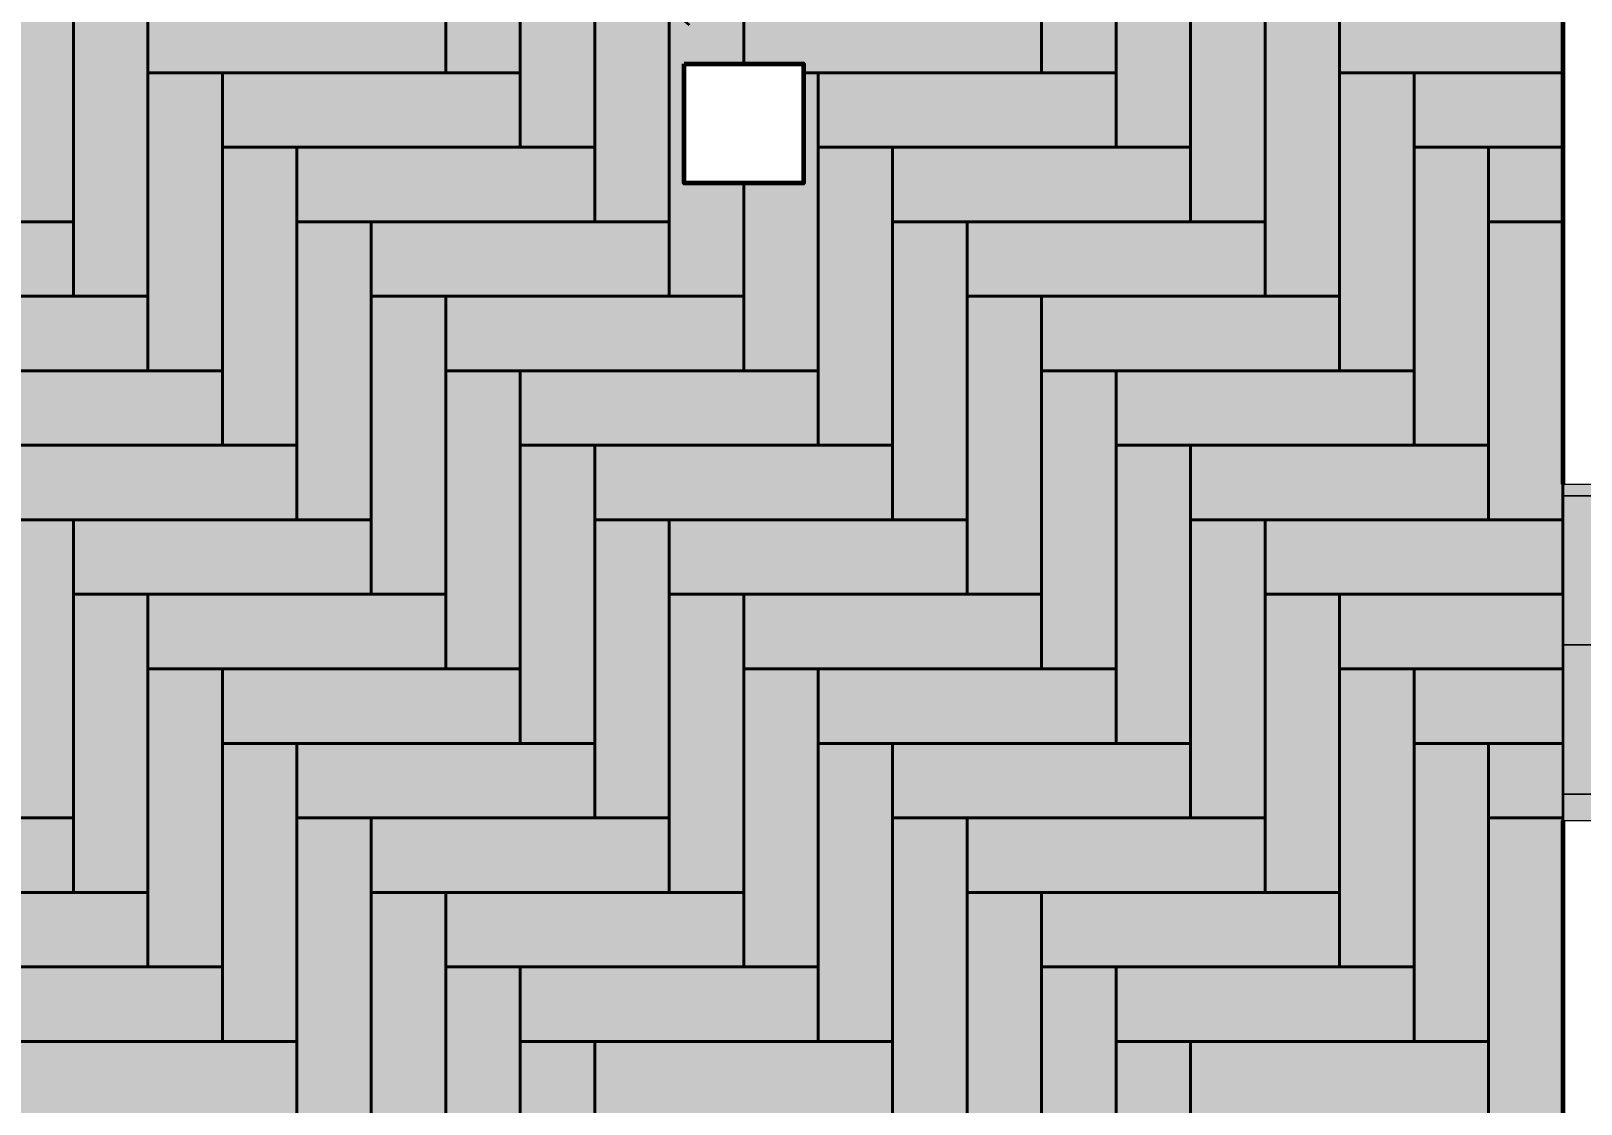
# Model space of a CAD drawing. Header units: millimetres. Extents: x -510890 to 418982, y -118257 to 141350.
# Drawn here: x 70250 to 75452, y -5181 to -1581 of the extents above; entities that cross this region are included whole.
import ezdxf
from ezdxf import colors
from ezdxf.entities.mleader import LeaderData, LeaderLine
from ezdxf.math import Vec2, Vec3

# ---------------------------------------------------------------- set-up
doc = ezdxf.new("R2010")
doc.units = ezdxf.units.MM
doc.layers.add('АР_Площадь контур', color=220, linetype='Continuous', lineweight=35, plot=False)
doc.styles.add('Архитект', font='isocpeur.ttf', dxfattribs={"width": 0.8, "oblique": 8})

msp = doc.modelspace()

# ---------------------------------------------------------------- hatches: boundary and pattern name
at = {"layer": 'АР_Площадь контур', "ltscale": 100, "true_color": 0xffffff}
h = msp.add_hatch(color=7, dxfattribs=at)
h.dxf.hatch_style = 1
h.paths.add_polyline_path([(71891.8, -720.6), (71641.8, -720.6), (71641.8, -1720.6), (71891.8, -1720.6)])
at = {"layer": 'АР_Площадь контур', "ltscale": 100, "true_color": 0x636466}
h = msp.add_hatch(color=251, dxfattribs=at)
h.dxf.hatch_style = 1
h.paths.add_polyline_path([(73891.8, -720.6), (73641.8, -720.6), (73641.8, -1720.6), (73891.8, -1720.6)])
h = msp.add_hatch(color=251, dxfattribs=at)
h.dxf.hatch_style = 1
h.paths.add_polyline_path([(72141.8, -970.6), (71891.8, -970.6), (71891.8, -1970.6), (72141.8, -1970.6)])
at = {"layer": 'АР_Площадь контур', "ltscale": 100, "true_color": 0xc7c8ca}
h = msp.add_hatch(color=9, dxfattribs=at)
h.dxf.hatch_style = 1
h.paths.add_polyline_path([(74141.8, -970.6), (73891.8, -970.6), (73891.8, -1970.6), (74141.8, -1970.6)])
at = {"layer": 'АР_Площадь контур', "ltscale": 100, "true_color": 0x636466}
h = msp.add_hatch(color=251, dxfattribs=at)
h.dxf.hatch_style = 1
h.paths.add_polyline_path([(70391.8, -1220.6), (70141.8, -1220.6), (70141.8, -2220.6), (70391.8, -2220.6)])
at = {"layer": 'АР_Площадь контур', "ltscale": 100, "true_color": 0xc7c8ca}
h = msp.add_hatch(color=9, dxfattribs=at)
h.dxf.hatch_style = 1
h.paths.add_polyline_path([(72391.8, -1220.6), (72141.8, -1220.6), (72141.8, -2220.6), (72391.8, -2220.6)])
at = {"layer": 'АР_Площадь контур', "ltscale": 100, "true_color": 0xffffff}
h = msp.add_hatch(color=7, dxfattribs=at)
h.dxf.hatch_style = 1
h.paths.add_polyline_path([(74391.8, -1220.6), (74141.8, -1220.6), (74141.8, -2220.6), (74391.8, -2220.6)])
at = {"layer": 'АР_Площадь контур', "ltscale": 100, "true_color": 0xc7c8ca}
h = msp.add_hatch(color=9, dxfattribs=at)
h.dxf.hatch_style = 1
h.paths.add_polyline_path([(70641.8, -1470.6), (70391.8, -1470.6), (70391.8, -2470.6), (70641.8, -2470.6)])
at = {"layer": 'АР_Площадь контур', "ltscale": 100, "true_color": 0xffffff}
h = msp.add_hatch(color=7, dxfattribs=at)
h.dxf.hatch_style = 1
h.paths.add_polyline_path([(71641.8, -1470.6), (70641.8, -1470.6), (70641.8, -1720.6), (71641.8, -1720.6)])
h = msp.add_hatch(color=7, dxfattribs=at)
h.dxf.hatch_style = 1
h.paths.add_polyline_path([(72641.8, -2090.6), (72442.3, -2090.6), (72442.3, -1690.6), (72641.8, -1690.6), (72641.8, -1470.6), (72391.8, -1470.6), (72391.8, -2470.6), (72641.8, -2470.6)])
at = {"layer": 'АР_Площадь контур', "ltscale": 100, "true_color": 0x636466}
h = msp.add_hatch(color=251, dxfattribs=at)
h.dxf.hatch_style = 1
h.paths.add_polyline_path([(72842.3, -1690.6), (72842.3, -1720.6), (73641.8, -1720.6), (73641.8, -1470.6), (72641.8, -1470.6), (72641.8, -1690.6)])
h = msp.add_hatch(color=251, dxfattribs=at)
h.dxf.hatch_style = 1
h.paths.add_polyline_path([(74641.8, -1470.6), (74391.8, -1470.6), (74391.8, -2470.6), (74641.8, -2470.6)])
at = {"layer": 'АР_Площадь контур', "ltscale": 100, "true_color": 0xc7c8ca}
h = msp.add_hatch(color=9, dxfattribs=at)
h.dxf.hatch_style = 1
h.paths.add_polyline_path([(75392.3, -1720.6), (75392.3, -1470.6), (74641.8, -1470.6), (74641.8, -1720.6)])
at = {"layer": 'АР_Площадь контур', "ltscale": 100, "true_color": 0xffffff}
h = msp.add_hatch(color=7, dxfattribs=at)
h.dxf.hatch_style = 1
h.paths.add_polyline_path([(70891.8, -1720.6), (70641.8, -1720.6), (70641.8, -2720.6), (70891.8, -2720.6)])
at = {"layer": 'АР_Площадь контур', "ltscale": 100, "true_color": 0x636466}
h = msp.add_hatch(color=251, dxfattribs=at)
h.dxf.hatch_style = 1
h.paths.add_polyline_path([(71891.8, -1720.6), (70891.8, -1720.6), (70891.8, -1970.6), (71891.8, -1970.6)])
h = msp.add_hatch(color=251, dxfattribs=at)
h.dxf.hatch_style = 1
h.paths.add_polyline_path([(72842.3, -1720.6), (72842.3, -2090.6), (72641.8, -2090.6), (72641.8, -2720.6), (72891.8, -2720.6), (72891.8, -1720.6)])
at = {"layer": 'АР_Площадь контур', "ltscale": 100, "true_color": 0xc7c8ca}
h = msp.add_hatch(color=9, dxfattribs=at)
h.dxf.hatch_style = 1
h.paths.add_polyline_path([(73891.8, -1720.6), (72891.8, -1720.6), (72891.8, -1970.6), (73891.8, -1970.6)])
h = msp.add_hatch(color=9, dxfattribs=at)
h.dxf.hatch_style = 1
h.paths.add_polyline_path([(74891.8, -1720.6), (74641.8, -1720.6), (74641.8, -2720.6), (74891.8, -2720.6)])
at = {"layer": 'АР_Площадь контур', "ltscale": 100, "true_color": 0xffffff}
h = msp.add_hatch(color=7, dxfattribs=at)
h.dxf.hatch_style = 1
h.paths.add_polyline_path([(75392.3, -1970.6), (75392.3, -1720.6), (74891.8, -1720.6), (74891.8, -1970.6)])
at = {"layer": 'АР_Площадь контур', "ltscale": 100, "true_color": 0x636466}
h = msp.add_hatch(color=251, dxfattribs=at)
h.dxf.hatch_style = 1
h.paths.add_polyline_path([(71141.8, -1970.6), (70891.8, -1970.6), (70891.8, -2970.6), (71141.8, -2970.6)])
at = {"layer": 'АР_Площадь контур', "ltscale": 100, "true_color": 0xc7c8ca}
h = msp.add_hatch(color=9, dxfattribs=at)
h.dxf.hatch_style = 1
h.paths.add_polyline_path([(72141.8, -1970.6), (71141.8, -1970.6), (71141.8, -2220.6), (72141.8, -2220.6)])
h = msp.add_hatch(color=9, dxfattribs=at)
h.dxf.hatch_style = 1
h.paths.add_polyline_path([(73141.8, -1970.6), (72891.8, -1970.6), (72891.8, -2970.6), (73141.8, -2970.6)])
at = {"layer": 'АР_Площадь контур', "ltscale": 100, "true_color": 0xffffff}
h = msp.add_hatch(color=7, dxfattribs=at)
h.dxf.hatch_style = 1
h.paths.add_polyline_path([(74141.8, -1970.6), (73141.8, -1970.6), (73141.8, -2220.6), (74141.8, -2220.6)])
h = msp.add_hatch(color=7, dxfattribs=at)
h.dxf.hatch_style = 1
h.paths.add_polyline_path([(75141.8, -1970.6), (74891.8, -1970.6), (74891.8, -2970.6), (75141.8, -2970.6)])
at = {"layer": 'АР_Площадь контур', "ltscale": 100, "true_color": 0x636466}
h = msp.add_hatch(color=251, dxfattribs=at)
h.dxf.hatch_style = 1
h.paths.add_polyline_path([(75392.3, -2220.6), (75392.3, -1970.6), (75141.8, -1970.6), (75141.8, -2220.6)])
at = {"layer": 'АР_Площадь контур', "lineweight": 5, "ltscale": 300, "transparency": 33554687}
h = msp.add_hatch(color=252, dxfattribs=at)
h.dxf.hatch_style = 1
h.paths.add_polyline_path([(74332.3, -2140.6), (73832.3, -2140.6)], flags=17)
h.paths.add_polyline_path([(75332.3, -3140.6), (74832.3, -3140.6)], flags=17)
h.paths.add_polyline_path([(76332.3, -3640.6), (75832.3, -3640.6), (75832.3, -4140.6), (76332.3, -4140.6)])
h.paths.add_polyline_path([(76332.3, -4140.6), (75832.3, -4140.6)], flags=17)
h.paths.add_polyline_path([(77332.3, -5140.6), (76832.3, -5140.6)], flags=17)
h.paths.add_polyline_path([(76332.3, -4351), (76832.3, -4351), (76832.3, -3640.6), (76332.3, -3640.6)])
h.paths.add_polyline_path([(75392.3, -3640.6), (75392.3, -4140.6), (75832.3, -4140.6), (75832.3, -3640.6)])
h.paths.add_polyline_path([(75392.3, -3101), (75392.3, -3640.6), (75832.3, -3640.6), (75832.3, -2640.6), (75512.3, -2640.6), (75512.3, -3101)])
at = {"layer": 'АР_Площадь контур', "lineweight": 5, "ltscale": 300, "true_color": 0x828487, "transparency": 33554687}
h = msp.add_hatch(color=252, dxfattribs=at)
h.dxf.hatch_style = 1
h.paths.add_polyline_path([(75832.3, -2640.6), (75332.3, -2640.6)])
h.paths.add_polyline_path([(76332.3, -2140.6), (75832.3, -2140.6), (75832.3, -3140.6), (76332.3, -3140.6)])
h.paths.add_polyline_path([(76332.3, -3140.6), (75832.3, -3140.6), (75832.3, -3640.6), (76332.3, -3640.6)])
h.paths.add_polyline_path([(77332.3, -3140.6), (76332.3, -3140.6), (76332.3, -3640.6), (77332.3, -3640.6)])
h.paths.add_polyline_path([(76832.3, -3640.6), (76832.3, -4140.6)], flags=17)
h.paths.add_polyline_path([(77332.3, -3693.1), (77332.3, -3640.6), (76996.2, -3640.6), (76832.3, -3640.6), (76832.3, -4140.6), (77332.3, -4140.6)])
h.paths.add_polyline_path([(77332.3, -4351), (78332.3, -4351), (78332.3, -4140.6), (77332.3, -4140.6)])
h.paths.add_polyline_path([(76832.3, -4351), (77332.3, -4351), (77332.3, -4140.6), (76832.3, -4140.6)])
h.paths.add_polyline_path([(75512.3, -2140.6), (75512.3, -2640.6), (75832.3, -2640.6), (75832.3, -2140.6)])
at = {"layer": 'АР_Площадь контур', "ltscale": 100, "true_color": 0xc7c8ca}
h = msp.add_hatch(color=9, dxfattribs=at)
h.dxf.hatch_style = 1
h.paths.add_polyline_path([(70391.8, -2220.6), (69391.8, -2220.6), (69391.8, -2470.6), (70391.8, -2470.6)])
h = msp.add_hatch(color=9, dxfattribs=at)
h.dxf.hatch_style = 1
h.paths.add_polyline_path([(71391.8, -2220.6), (71141.8, -2220.6), (71141.8, -3220.6), (71391.8, -3220.6)])
at = {"layer": 'АР_Площадь контур', "ltscale": 100, "true_color": 0xffffff}
h = msp.add_hatch(color=7, dxfattribs=at)
h.dxf.hatch_style = 1
h.paths.add_polyline_path([(72391.8, -2220.6), (71391.8, -2220.6), (71391.8, -2470.6), (72391.8, -2470.6)])
h = msp.add_hatch(color=7, dxfattribs=at)
h.dxf.hatch_style = 1
h.paths.add_polyline_path([(73391.8, -2220.6), (73141.8, -2220.6), (73141.8, -3220.6), (73391.8, -3220.6)])
at = {"layer": 'АР_Площадь контур', "ltscale": 100, "true_color": 0x636466}
h = msp.add_hatch(color=251, dxfattribs=at)
h.dxf.hatch_style = 1
h.paths.add_polyline_path([(74391.8, -2220.6), (73391.8, -2220.6), (73391.8, -2470.6), (74391.8, -2470.6)])
h = msp.add_hatch(color=251, dxfattribs=at)
h.dxf.hatch_style = 1
h.paths.add_polyline_path([(75391.8, -2220.6), (75141.8, -2220.6), (75141.8, -3220.6), (75391.8, -3220.6)])
at = {"layer": 'АР_Площадь контур', "ltscale": 100, "true_color": 0xc7c8ca}
h = msp.add_hatch(color=9, dxfattribs=at)
h.dxf.hatch_style = 1
h.paths.add_polyline_path([(75392.3, -2470.6), (75392.3, -2220.6), (75391.8, -2220.6), (75391.8, -2470.6)])
at = {"layer": 'АР_Площадь контур', "ltscale": 100, "true_color": 0xffffff}
h = msp.add_hatch(color=7, dxfattribs=at)
h.dxf.hatch_style = 1
h.paths.add_polyline_path([(70641.8, -2470.6), (69641.8, -2470.6), (69641.8, -2720.6), (70641.8, -2720.6)])
h = msp.add_hatch(color=7, dxfattribs=at)
h.dxf.hatch_style = 1
h.paths.add_polyline_path([(71641.8, -2470.6), (71391.8, -2470.6), (71391.8, -3470.6), (71641.8, -3470.6)])
at = {"layer": 'АР_Площадь контур', "ltscale": 100, "true_color": 0x636466}
h = msp.add_hatch(color=251, dxfattribs=at)
h.dxf.hatch_style = 1
h.paths.add_polyline_path([(72641.8, -2470.6), (71641.8, -2470.6), (71641.8, -2720.6), (72641.8, -2720.6)])
h = msp.add_hatch(color=251, dxfattribs=at)
h.dxf.hatch_style = 1
h.paths.add_polyline_path([(73641.8, -2470.6), (73391.8, -2470.6), (73391.8, -3470.6), (73641.8, -3470.6)])
at = {"layer": 'АР_Площадь контур', "ltscale": 100, "true_color": 0xc7c8ca}
h = msp.add_hatch(color=9, dxfattribs=at)
h.dxf.hatch_style = 1
h.paths.add_polyline_path([(74641.8, -2470.6), (73641.8, -2470.6), (73641.8, -2720.6), (74641.8, -2720.6)])
h = msp.add_hatch(color=9, dxfattribs=at)
h.dxf.hatch_style = 1
h.paths.add_polyline_path([(75392.3, -3470.6), (75392.3, -2470.6), (75391.8, -2470.6), (75391.8, -3470.6)])
at = {"layer": 'АР_Площадь контур', "ltscale": 100, "true_color": 0x636466}
h = msp.add_hatch(color=251, dxfattribs=at)
h.dxf.hatch_style = 1
h.paths.add_polyline_path([(70891.8, -2720.6), (69891.8, -2720.6), (69891.8, -2970.6), (70891.8, -2970.6)])
h = msp.add_hatch(color=251, dxfattribs=at)
h.dxf.hatch_style = 1
h.paths.add_polyline_path([(71891.8, -2720.6), (71641.8, -2720.6), (71641.8, -3720.6), (71891.8, -3720.6)])
at = {"layer": 'АР_Площадь контур', "ltscale": 100, "true_color": 0xc7c8ca}
h = msp.add_hatch(color=9, dxfattribs=at)
h.dxf.hatch_style = 1
h.paths.add_polyline_path([(72891.8, -2720.6), (71891.8, -2720.6), (71891.8, -2970.6), (72891.8, -2970.6)])
h = msp.add_hatch(color=9, dxfattribs=at)
h.dxf.hatch_style = 1
h.paths.add_polyline_path([(73891.8, -2720.6), (73641.8, -2720.6), (73641.8, -3720.6), (73891.8, -3720.6)])
at = {"layer": 'АР_Площадь контур', "ltscale": 100, "true_color": 0xffffff}
h = msp.add_hatch(color=7, dxfattribs=at)
h.dxf.hatch_style = 1
h.paths.add_polyline_path([(74891.8, -2720.6), (73891.8, -2720.6), (73891.8, -2970.6), (74891.8, -2970.6)])
at = {"layer": 'АР_Площадь контур', "ltscale": 100, "true_color": 0xc7c8ca}
h = msp.add_hatch(color=9, dxfattribs=at)
h.dxf.hatch_style = 1
h.paths.add_polyline_path([(71141.8, -2970.6), (70141.8, -2970.6), (70141.8, -3220.6), (71141.8, -3220.6)])
h = msp.add_hatch(color=9, dxfattribs=at)
h.dxf.hatch_style = 1
h.paths.add_polyline_path([(72141.8, -2970.6), (71891.8, -2970.6), (71891.8, -3970.6), (72141.8, -3970.6)])
at = {"layer": 'АР_Площадь контур', "ltscale": 100, "true_color": 0xffffff}
h = msp.add_hatch(color=7, dxfattribs=at)
h.dxf.hatch_style = 1
h.paths.add_polyline_path([(73141.8, -2970.6), (72141.8, -2970.6), (72141.8, -3220.6), (73141.8, -3220.6)])
h = msp.add_hatch(color=7, dxfattribs=at)
h.dxf.hatch_style = 1
h.paths.add_polyline_path([(74141.8, -2970.6), (73891.8, -2970.6), (73891.8, -3970.6), (74141.8, -3970.6)])
at = {"layer": 'АР_Площадь контур', "ltscale": 100, "true_color": 0x636466}
h = msp.add_hatch(color=251, dxfattribs=at)
h.dxf.hatch_style = 1
h.paths.add_polyline_path([(75141.8, -2970.6), (74141.8, -2970.6), (74141.8, -3220.6), (75141.8, -3220.6)])
at = {"layer": 'АР_Площадь контур', "ltscale": 100, "true_color": 0xc7c8ca}
h = msp.add_hatch(color=9, dxfattribs=at)
h.dxf.hatch_style = 1
h.paths.add_polyline_path([(70391.8, -3220.6), (70141.8, -3220.6), (70141.8, -4220.6), (70391.8, -4220.6)])
at = {"layer": 'АР_Площадь контур', "ltscale": 100, "true_color": 0xffffff}
h = msp.add_hatch(color=7, dxfattribs=at)
h.dxf.hatch_style = 1
h.paths.add_polyline_path([(71391.8, -3220.6), (70391.8, -3220.6), (70391.8, -3470.6), (71391.8, -3470.6)])
h = msp.add_hatch(color=7, dxfattribs=at)
h.dxf.hatch_style = 1
h.paths.add_polyline_path([(72391.8, -3220.6), (72141.8, -3220.6), (72141.8, -4220.6), (72391.8, -4220.6)])
at = {"layer": 'АР_Площадь контур', "ltscale": 100, "true_color": 0x636466}
h = msp.add_hatch(color=251, dxfattribs=at)
h.dxf.hatch_style = 1
h.paths.add_polyline_path([(73391.8, -3220.6), (72391.8, -3220.6), (72391.8, -3470.6), (73391.8, -3470.6)])
h = msp.add_hatch(color=251, dxfattribs=at)
h.dxf.hatch_style = 1
h.paths.add_polyline_path([(74391.8, -3220.6), (74141.8, -3220.6), (74141.8, -4220.6), (74391.8, -4220.6)])
at = {"layer": 'АР_Площадь контур', "ltscale": 100, "true_color": 0xc7c8ca}
h = msp.add_hatch(color=9, dxfattribs=at)
h.dxf.hatch_style = 1
h.paths.add_polyline_path([(75391.8, -3220.6), (74391.8, -3220.6), (74391.8, -3470.6), (75391.8, -3470.6)])
at = {"layer": 'АР_Площадь контур', "ltscale": 100, "true_color": 0xffffff}
h = msp.add_hatch(color=7, dxfattribs=at)
h.dxf.hatch_style = 1
h.paths.add_polyline_path([(70641.8, -3470.6), (70391.8, -3470.6), (70391.8, -4470.6), (70641.8, -4470.6)])
at = {"layer": 'АР_Площадь контур', "ltscale": 100, "true_color": 0x636466}
h = msp.add_hatch(color=251, dxfattribs=at)
h.dxf.hatch_style = 1
h.paths.add_polyline_path([(71641.8, -3470.6), (70641.8, -3470.6), (70641.8, -3720.6), (71641.8, -3720.6)])
h = msp.add_hatch(color=251, dxfattribs=at)
h.dxf.hatch_style = 1
h.paths.add_polyline_path([(72641.8, -3470.6), (72391.8, -3470.6), (72391.8, -4470.6), (72641.8, -4470.6)])
at = {"layer": 'АР_Площадь контур', "ltscale": 100, "true_color": 0xc7c8ca}
h = msp.add_hatch(color=9, dxfattribs=at)
h.dxf.hatch_style = 1
h.paths.add_polyline_path([(73641.8, -3470.6), (72641.8, -3470.6), (72641.8, -3720.6), (73641.8, -3720.6)])
h = msp.add_hatch(color=9, dxfattribs=at)
h.dxf.hatch_style = 1
h.paths.add_polyline_path([(74641.8, -3470.6), (74391.8, -3470.6), (74391.8, -4470.6), (74641.8, -4470.6)])
at = {"layer": 'АР_Площадь контур', "ltscale": 100, "true_color": 0xffffff}
h = msp.add_hatch(color=7, dxfattribs=at)
h.dxf.hatch_style = 1
h.paths.add_polyline_path([(75392.3, -3720.6), (75392.3, -3470.6), (74641.8, -3470.6), (74641.8, -3720.6)])
at = {"layer": 'АР_Площадь контур', "ltscale": 100, "true_color": 0x636466}
h = msp.add_hatch(color=251, dxfattribs=at)
h.dxf.hatch_style = 1
h.paths.add_polyline_path([(70891.8, -3720.6), (70641.8, -3720.6), (70641.8, -4720.6), (70891.8, -4720.6)])
at = {"layer": 'АР_Площадь контур', "ltscale": 100, "true_color": 0xc7c8ca}
h = msp.add_hatch(color=9, dxfattribs=at)
h.dxf.hatch_style = 1
h.paths.add_polyline_path([(71891.8, -3720.6), (70891.8, -3720.6), (70891.8, -3970.6), (71891.8, -3970.6)])
h = msp.add_hatch(color=9, dxfattribs=at)
h.dxf.hatch_style = 1
h.paths.add_polyline_path([(72891.8, -3720.6), (72641.8, -3720.6), (72641.8, -4720.6), (72891.8, -4720.6)])
at = {"layer": 'АР_Площадь контур', "ltscale": 100, "true_color": 0xffffff}
h = msp.add_hatch(color=7, dxfattribs=at)
h.dxf.hatch_style = 1
h.paths.add_polyline_path([(73891.8, -3720.6), (72891.8, -3720.6), (72891.8, -3970.6), (73891.8, -3970.6)])
h = msp.add_hatch(color=7, dxfattribs=at)
h.dxf.hatch_style = 1
h.paths.add_polyline_path([(74891.8, -3720.6), (74641.8, -3720.6), (74641.8, -4720.6), (74891.8, -4720.6)])
at = {"layer": 'АР_Площадь контур', "ltscale": 100, "true_color": 0x636466}
h = msp.add_hatch(color=251, dxfattribs=at)
h.dxf.hatch_style = 1
h.paths.add_polyline_path([(75392.3, -3970.6), (75392.3, -3720.6), (74891.8, -3720.6), (74891.8, -3970.6)])
at = {"layer": 'АР_Площадь контур', "ltscale": 100, "true_color": 0xc7c8ca}
h = msp.add_hatch(color=9, dxfattribs=at)
h.dxf.hatch_style = 1
h.paths.add_polyline_path([(71141.8, -3970.6), (70891.8, -3970.6), (70891.8, -4970.6), (71141.8, -4970.6)])
at = {"layer": 'АР_Площадь контур', "ltscale": 100, "true_color": 0xffffff}
h = msp.add_hatch(color=7, dxfattribs=at)
h.dxf.hatch_style = 1
h.paths.add_polyline_path([(72141.8, -3970.6), (71141.8, -3970.6), (71141.8, -4220.6), (72141.8, -4220.6)])
h = msp.add_hatch(color=7, dxfattribs=at)
h.dxf.hatch_style = 1
h.paths.add_polyline_path([(73141.8, -3970.6), (72891.8, -3970.6), (72891.8, -4970.6), (73141.8, -4970.6)])
at = {"layer": 'АР_Площадь контур', "ltscale": 100, "true_color": 0x636466}
h = msp.add_hatch(color=251, dxfattribs=at)
h.dxf.hatch_style = 1
h.paths.add_polyline_path([(74141.8, -3970.6), (73141.8, -3970.6), (73141.8, -4220.6), (74141.8, -4220.6)])
h = msp.add_hatch(color=251, dxfattribs=at)
h.dxf.hatch_style = 1
h.paths.add_polyline_path([(75141.8, -3970.6), (74891.8, -3970.6), (74891.8, -4970.6), (75141.8, -4970.6)])
at = {"layer": 'АР_Площадь контур', "ltscale": 100, "true_color": 0xc7c8ca}
h = msp.add_hatch(color=9, dxfattribs=at)
h.dxf.hatch_style = 1
h.paths.add_polyline_path([(75392.3, -4220.6), (75392.3, -3970.6), (75141.8, -3970.6), (75141.8, -4220.6)])
at = {"layer": 'АР_Площадь контур', "lineweight": 5, "ltscale": 300, "true_color": 0xc7c8ca, "transparency": 33554687}
h = msp.add_hatch(color=9, dxfattribs=at)
h.dxf.hatch_style = 1
h.paths.add_polyline_path([(75392.3, -4140.6), (75392.3, -4231), (75512.3, -4231), (75512.3, -4351), (76332.3, -4351), (76332.3, -4140.6)])
at = {"layer": 'АР_Площадь контур', "ltscale": 100, "true_color": 0xffffff}
h = msp.add_hatch(color=7, dxfattribs=at)
h.dxf.hatch_style = 1
h.paths.add_polyline_path([(70391.8, -4220.6), (69391.8, -4220.6), (69391.8, -4470.6), (70391.8, -4470.6)])
h = msp.add_hatch(color=7, dxfattribs=at)
h.dxf.hatch_style = 1
h.paths.add_polyline_path([(71391.8, -4220.6), (71141.8, -4220.6), (71141.8, -5220.6), (71391.8, -5220.6)])
at = {"layer": 'АР_Площадь контур', "ltscale": 100, "true_color": 0x636466}
h = msp.add_hatch(color=251, dxfattribs=at)
h.dxf.hatch_style = 1
h.paths.add_polyline_path([(72391.8, -4220.6), (71391.8, -4220.6), (71391.8, -4470.6), (72391.8, -4470.6)])
h = msp.add_hatch(color=251, dxfattribs=at)
h.dxf.hatch_style = 1
h.paths.add_polyline_path([(73391.8, -4220.6), (73141.8, -4220.6), (73141.8, -5220.6), (73391.8, -5220.6)])
at = {"layer": 'АР_Площадь контур', "ltscale": 100, "true_color": 0xc7c8ca}
h = msp.add_hatch(color=9, dxfattribs=at)
h.dxf.hatch_style = 1
h.paths.add_polyline_path([(74391.8, -4220.6), (73391.8, -4220.6), (73391.8, -4470.6), (74391.8, -4470.6)])
h = msp.add_hatch(color=9, dxfattribs=at)
h.dxf.hatch_style = 1
h.paths.add_polyline_path([(75391.8, -4220.6), (75141.8, -4220.6), (75141.8, -5220.6), (75391.8, -5220.6)])
at = {"layer": 'АР_Площадь контур', "ltscale": 100, "true_color": 0xffffff}
h = msp.add_hatch(color=7, dxfattribs=at)
h.dxf.hatch_style = 1
h.paths.add_polyline_path([(75392.3, -4470.6), (75392.3, -4220.6), (75391.8, -4220.6), (75391.8, -4470.6)])
at = {"layer": 'АР_Площадь контур', "ltscale": 100, "true_color": 0x636466}
h = msp.add_hatch(color=251, dxfattribs=at)
h.dxf.hatch_style = 1
h.paths.add_polyline_path([(70641.8, -4470.6), (69641.8, -4470.6), (69641.8, -4720.6), (70641.8, -4720.6)])
h = msp.add_hatch(color=251, dxfattribs=at)
h.dxf.hatch_style = 1
h.paths.add_polyline_path([(71641.8, -4470.6), (71391.8, -4470.6), (71391.8, -5470.6), (71641.8, -5470.6)])
at = {"layer": 'АР_Площадь контур', "ltscale": 100, "true_color": 0xc7c8ca}
h = msp.add_hatch(color=9, dxfattribs=at)
h.dxf.hatch_style = 1
h.paths.add_polyline_path([(72641.8, -4470.6), (71641.8, -4470.6), (71641.8, -4720.6), (72641.8, -4720.6)])
h = msp.add_hatch(color=9, dxfattribs=at)
h.dxf.hatch_style = 1
h.paths.add_polyline_path([(73641.8, -4470.6), (73391.8, -4470.6), (73391.8, -5470.6), (73641.8, -5470.6)])
at = {"layer": 'АР_Площадь контур', "ltscale": 100, "true_color": 0xffffff}
h = msp.add_hatch(color=7, dxfattribs=at)
h.dxf.hatch_style = 1
h.paths.add_polyline_path([(74641.8, -4470.6), (73641.8, -4470.6), (73641.8, -4720.6), (74641.8, -4720.6)])
h = msp.add_hatch(color=7, dxfattribs=at)
h.dxf.hatch_style = 1
h.paths.add_polyline_path([(75392.3, -5470.6), (75392.3, -4470.6), (75391.8, -4470.6), (75391.8, -5470.6)])
at = {"layer": 'АР_Площадь контур', "ltscale": 100, "true_color": 0xc7c8ca}
h = msp.add_hatch(color=9, dxfattribs=at)
h.dxf.hatch_style = 1
h.paths.add_polyline_path([(70891.8, -4720.6), (69891.8, -4720.6), (69891.8, -4970.6), (70891.8, -4970.6)])
h = msp.add_hatch(color=9, dxfattribs=at)
h.dxf.hatch_style = 1
h.paths.add_polyline_path([(71891.8, -4720.6), (71641.8, -4720.6), (71641.8, -5720.6), (71891.8, -5720.6)])
at = {"layer": 'АР_Площадь контур', "ltscale": 100, "true_color": 0xffffff}
h = msp.add_hatch(color=7, dxfattribs=at)
h.dxf.hatch_style = 1
h.paths.add_polyline_path([(72891.8, -4720.6), (71891.8, -4720.6), (71891.8, -4970.6), (72891.8, -4970.6)])
h = msp.add_hatch(color=7, dxfattribs=at)
h.dxf.hatch_style = 1
h.paths.add_polyline_path([(73891.8, -4720.6), (73641.8, -4720.6), (73641.8, -5720.6), (73891.8, -5720.6)])
at = {"layer": 'АР_Площадь контур', "ltscale": 100, "true_color": 0x636466}
h = msp.add_hatch(color=251, dxfattribs=at)
h.dxf.hatch_style = 1
h.paths.add_polyline_path([(74891.8, -4720.6), (73891.8, -4720.6), (73891.8, -4970.6), (74891.8, -4970.6)])
at = {"layer": 'АР_Площадь контур', "ltscale": 100, "true_color": 0xffffff}
h = msp.add_hatch(color=7, dxfattribs=at)
h.dxf.hatch_style = 1
h.paths.add_polyline_path([(71141.8, -4970.6), (70141.8, -4970.6), (70141.8, -5220.6), (71141.8, -5220.6)])
h = msp.add_hatch(color=7, dxfattribs=at)
h.dxf.hatch_style = 1
h.paths.add_polyline_path([(72141.8, -4970.6), (71891.8, -4970.6), (71891.8, -5970.6), (72141.8, -5970.6)])
at = {"layer": 'АР_Площадь контур', "ltscale": 100, "true_color": 0x636466}
h = msp.add_hatch(color=251, dxfattribs=at)
h.dxf.hatch_style = 1
h.paths.add_polyline_path([(73141.8, -4970.6), (72141.8, -4970.6), (72141.8, -5220.6), (73141.8, -5220.6)])
h = msp.add_hatch(color=251, dxfattribs=at)
h.dxf.hatch_style = 1
h.paths.add_polyline_path([(74141.8, -4970.6), (73891.8, -4970.6), (73891.8, -5970.6), (74141.8, -5970.6)])
at = {"layer": 'АР_Площадь контур', "ltscale": 100, "true_color": 0xc7c8ca}
h = msp.add_hatch(color=9, dxfattribs=at)
h.dxf.hatch_style = 1
h.paths.add_polyline_path([(75141.8, -4970.6), (74141.8, -4970.6), (74141.8, -5220.6), (75141.8, -5220.6)])

# ---------------------------------------------------------------- linework, layer by layer
at = {"layer": 'АР_Площадь контур', "lineweight": 60}
msp.add_lwpolyline([(75392.3, -3101), (75392.3, 3859.4), (66892.3, 3859.4), (66892.3, 169.4), (66382.3, 169.4), (66382.3, 292.7), (66082.3, 292.7, 0.374732), (58459, -7330.6), (58459, -7390.7)], format="xyb", dxfattribs=at)
at = {"layer": 'АР_Площадь контур', "color": 7, "ltscale": 100}
msp.add_lwpolyline([(66892.3, 169.4), (66382.3, 169.4), (66382.3, 292.7), (66082.3, 292.7, 0.374731), (58459, -7330.6), (58459, -7390.7), (64742.8, -7390.7), (64742.8, -7991.6), (66442.3, -7992.6), (66442.5, -7690.6), (66842.3, -7690.6), (66842.3, -7970.6), (69360.7, -7970.6), (69360.7, -8090.6), (71060.7, -8090.6), (71060.7, -7970.6), (72442.3, -7970.6), (72442.3, -7690.6), (72842.3, -7690.6), (72842.3, -7970.6), (75392.4, -7970.6), (75392.3, 3859.4), (66892.3, 3859.4)], format="xyb", close=True, dxfattribs=at)
at = {"layer": 'АР_Площадь контур', "lineweight": 5, "ltscale": 300}
msp.add_lwpolyline([(76332.3, -2059), (76332.3, 859.4), (84877.3, 859.4), (84877.3, -291), (84997.3, -291), (84997.3, -1421), (84877.3, -1421), (84877.3, -1690.6), (84442.3, -1690.6), (84442.3, -1970.6), (82791.1, -1970.6), (82791.1, -4351), (75512.3, -4351), (75512.3, -4231), (75392.3, -4231), (75392.3, -3101), (75512.3, -3101), (75512.3, -2059)], close=True, dxfattribs=at)
at = {"layer": 'АР_Площадь контур', "color": 7, "ltscale": 100}
for points in [[(71641.8, -1720.6), (71641.8, -720.6), (71891.8, -720.6), (71891.8, -1720.6)], [(73641.8, -1720.6), (73641.8, -720.6), (73891.8, -720.6), (73891.8, -1720.6)], [(71891.8, -1970.6), (71891.8, -970.6), (72141.8, -970.6), (72141.8, -1970.6)], [(73891.8, -1970.6), (73891.8, -970.6), (74141.8, -970.6), (74141.8, -1970.6)], [(70141.8, -2220.6), (70141.8, -1220.6), (70391.8, -1220.6), (70391.8, -2220.6)], [(72141.8, -2220.6), (72141.8, -1220.6), (72391.8, -1220.6), (72391.8, -2220.6)], [(74141.8, -2220.6), (74141.8, -1220.6), (74391.8, -1220.6), (74391.8, -2220.6)], [(70391.8, -2470.6), (70391.8, -1470.6), (70641.8, -1470.6), (70641.8, -2470.6)], [(70641.8, -1470.6), (71641.8, -1470.6), (71641.8, -1720.6), (70641.8, -1720.6)], [(74391.8, -2470.6), (74391.8, -1470.6), (74641.8, -1470.6), (74641.8, -2470.6)], [(72442.3, -1690.6), (72842.3, -1690.6), (72842.3, -2090.6), (72442.3, -2090.6)], [(70641.8, -2720.6), (70641.8, -1720.6), (70891.8, -1720.6), (70891.8, -2720.6)], [(70891.8, -1720.6), (71891.8, -1720.6), (71891.8, -1970.6), (70891.8, -1970.6)], [(72891.8, -1720.6), (73891.8, -1720.6), (73891.8, -1970.6), (72891.8, -1970.6)], [(74641.8, -2720.6), (74641.8, -1720.6), (74891.8, -1720.6), (74891.8, -2720.6)], [(70891.8, -2970.6), (70891.8, -1970.6), (71141.8, -1970.6), (71141.8, -2970.6)], [(71141.8, -1970.6), (72141.8, -1970.6), (72141.8, -2220.6), (71141.8, -2220.6)], [(72891.8, -2970.6), (72891.8, -1970.6), (73141.8, -1970.6), (73141.8, -2970.6)], [(73141.8, -1970.6), (74141.8, -1970.6), (74141.8, -2220.6), (73141.8, -2220.6)], [(74891.8, -2970.6), (74891.8, -1970.6), (75141.8, -1970.6), (75141.8, -2970.6)], [(69391.8, -2220.6), (70391.8, -2220.6), (70391.8, -2470.6), (69391.8, -2470.6)], [(71141.8, -3220.6), (71141.8, -2220.6), (71391.8, -2220.6), (71391.8, -3220.6)], [(71391.8, -2220.6), (72391.8, -2220.6), (72391.8, -2470.6), (71391.8, -2470.6)], [(73141.8, -3220.6), (73141.8, -2220.6), (73391.8, -2220.6), (73391.8, -3220.6)], [(73391.8, -2220.6), (74391.8, -2220.6), (74391.8, -2470.6), (73391.8, -2470.6)], [(75141.8, -3220.6), (75141.8, -2220.6), (75391.8, -2220.6), (75391.8, -3220.6)], [(69641.8, -2470.6), (70641.8, -2470.6), (70641.8, -2720.6), (69641.8, -2720.6)], [(71391.8, -3470.6), (71391.8, -2470.6), (71641.8, -2470.6), (71641.8, -3470.6)], [(71641.8, -2470.6), (72641.8, -2470.6), (72641.8, -2720.6), (71641.8, -2720.6)], [(73391.8, -3470.6), (73391.8, -2470.6), (73641.8, -2470.6), (73641.8, -3470.6)], [(73641.8, -2470.6), (74641.8, -2470.6), (74641.8, -2720.6), (73641.8, -2720.6)], [(69891.8, -2720.6), (70891.8, -2720.6), (70891.8, -2970.6), (69891.8, -2970.6)], [(71641.8, -3720.6), (71641.8, -2720.6), (71891.8, -2720.6), (71891.8, -3720.6)], [(71891.8, -2720.6), (72891.8, -2720.6), (72891.8, -2970.6), (71891.8, -2970.6)], [(73641.8, -3720.6), (73641.8, -2720.6), (73891.8, -2720.6), (73891.8, -3720.6)], [(73891.8, -2720.6), (74891.8, -2720.6), (74891.8, -2970.6), (73891.8, -2970.6)], [(70141.8, -2970.6), (71141.8, -2970.6), (71141.8, -3220.6), (70141.8, -3220.6)], [(71891.8, -3970.6), (71891.8, -2970.6), (72141.8, -2970.6), (72141.8, -3970.6)], [(72141.8, -2970.6), (73141.8, -2970.6), (73141.8, -3220.6), (72141.8, -3220.6)], [(73891.8, -3970.6), (73891.8, -2970.6), (74141.8, -2970.6), (74141.8, -3970.6)], [(74141.8, -2970.6), (75141.8, -2970.6), (75141.8, -3220.6), (74141.8, -3220.6)], [(70141.8, -4220.6), (70141.8, -3220.6), (70391.8, -3220.6), (70391.8, -4220.6)], [(70391.8, -3220.6), (71391.8, -3220.6), (71391.8, -3470.6), (70391.8, -3470.6)], [(72141.8, -4220.6), (72141.8, -3220.6), (72391.8, -3220.6), (72391.8, -4220.6)], [(72391.8, -3220.6), (73391.8, -3220.6), (73391.8, -3470.6), (72391.8, -3470.6)], [(74141.8, -4220.6), (74141.8, -3220.6), (74391.8, -3220.6), (74391.8, -4220.6)], [(74391.8, -3220.6), (75391.8, -3220.6), (75391.8, -3470.6), (74391.8, -3470.6)], [(70391.8, -4470.6), (70391.8, -3470.6), (70641.8, -3470.6), (70641.8, -4470.6)], [(70641.8, -3470.6), (71641.8, -3470.6), (71641.8, -3720.6), (70641.8, -3720.6)], [(72391.8, -4470.6), (72391.8, -3470.6), (72641.8, -3470.6), (72641.8, -4470.6)], [(72641.8, -3470.6), (73641.8, -3470.6), (73641.8, -3720.6), (72641.8, -3720.6)], [(74391.8, -4470.6), (74391.8, -3470.6), (74641.8, -3470.6), (74641.8, -4470.6)], [(70641.8, -4720.6), (70641.8, -3720.6), (70891.8, -3720.6), (70891.8, -4720.6)], [(70891.8, -3720.6), (71891.8, -3720.6), (71891.8, -3970.6), (70891.8, -3970.6)], [(72641.8, -4720.6), (72641.8, -3720.6), (72891.8, -3720.6), (72891.8, -4720.6)], [(72891.8, -3720.6), (73891.8, -3720.6), (73891.8, -3970.6), (72891.8, -3970.6)], [(74641.8, -4720.6), (74641.8, -3720.6), (74891.8, -3720.6), (74891.8, -4720.6)], [(70891.8, -4970.6), (70891.8, -3970.6), (71141.8, -3970.6), (71141.8, -4970.6)], [(71141.8, -3970.6), (72141.8, -3970.6), (72141.8, -4220.6), (71141.8, -4220.6)], [(72891.8, -4970.6), (72891.8, -3970.6), (73141.8, -3970.6), (73141.8, -4970.6)], [(73141.8, -3970.6), (74141.8, -3970.6), (74141.8, -4220.6), (73141.8, -4220.6)], [(74891.8, -4970.6), (74891.8, -3970.6), (75141.8, -3970.6), (75141.8, -4970.6)], [(69391.8, -4220.6), (70391.8, -4220.6), (70391.8, -4470.6), (69391.8, -4470.6)], [(71141.8, -5220.6), (71141.8, -4220.6), (71391.8, -4220.6), (71391.8, -5220.6)], [(71391.8, -4220.6), (72391.8, -4220.6), (72391.8, -4470.6), (71391.8, -4470.6)], [(73141.8, -5220.6), (73141.8, -4220.6), (73391.8, -4220.6), (73391.8, -5220.6)], [(73391.8, -4220.6), (74391.8, -4220.6), (74391.8, -4470.6), (73391.8, -4470.6)], [(75141.8, -5220.6), (75141.8, -4220.6), (75391.8, -4220.6), (75391.8, -5220.6)], [(69641.8, -4470.6), (70641.8, -4470.6), (70641.8, -4720.6), (69641.8, -4720.6)], [(71391.8, -5470.6), (71391.8, -4470.6), (71641.8, -4470.6), (71641.8, -5470.6)], [(71641.8, -4470.6), (72641.8, -4470.6), (72641.8, -4720.6), (71641.8, -4720.6)], [(73391.8, -5470.6), (73391.8, -4470.6), (73641.8, -4470.6), (73641.8, -5470.6)], [(73641.8, -4470.6), (74641.8, -4470.6), (74641.8, -4720.6), (73641.8, -4720.6)], [(69891.8, -4720.6), (70891.8, -4720.6), (70891.8, -4970.6), (69891.8, -4970.6)], [(71641.8, -5720.6), (71641.8, -4720.6), (71891.8, -4720.6), (71891.8, -5720.6)], [(71891.8, -4720.6), (72891.8, -4720.6), (72891.8, -4970.6), (71891.8, -4970.6)], [(73641.8, -5720.6), (73641.8, -4720.6), (73891.8, -4720.6), (73891.8, -5720.6)], [(73891.8, -4720.6), (74891.8, -4720.6), (74891.8, -4970.6), (73891.8, -4970.6)], [(70141.8, -4970.6), (71141.8, -4970.6), (71141.8, -5220.6), (70141.8, -5220.6)], [(71891.8, -5970.6), (71891.8, -4970.6), (72141.8, -4970.6), (72141.8, -5970.6)], [(72141.8, -4970.6), (73141.8, -4970.6), (73141.8, -5220.6), (72141.8, -5220.6)], [(73891.8, -5970.6), (73891.8, -4970.6), (74141.8, -4970.6), (74141.8, -5970.6)], [(74141.8, -4970.6), (75141.8, -4970.6), (75141.8, -5220.6), (74141.8, -5220.6)]]:
    msp.add_lwpolyline(points, close=True, dxfattribs=at)
for points in [[(72641.8, -2090.6), (72641.8, -2470.6), (72391.8, -2470.6), (72391.8, -1470.6), (72641.8, -1470.6), (72641.8, -1690.6)], [(72641.8, -1690.6), (72641.8, -1470.6), (73641.8, -1470.6), (73641.8, -1720.6), (72842.3, -1720.6)], [(75392.3, -1720.6), (74641.8, -1720.6), (74641.8, -1470.6), (75392.3, -1470.6)], [(72842.3, -1720.6), (72891.8, -1720.6), (72891.8, -2720.6), (72641.8, -2720.6), (72641.8, -2090.6)], [(75392.3, -1970.6), (74891.8, -1970.6), (74891.8, -1720.6), (75392.3, -1720.6)], [(75392.3, -2220.6), (75141.8, -2220.6), (75141.8, -1970.6), (75392.3, -1970.6)], [(75392.3, -2470.6), (75391.8, -2470.6), (75391.8, -2220.6), (75392.3, -2220.6)], [(75392.3, -3470.6), (75391.8, -3470.6), (75391.8, -2470.6), (75392.3, -2470.6)], [(75392.3, -3720.6), (74641.8, -3720.6), (74641.8, -3470.6), (75392.3, -3470.6)], [(75392.3, -3970.6), (74891.8, -3970.6), (74891.8, -3720.6), (75392.3, -3720.6)], [(75392.3, -4220.6), (75141.8, -4220.6), (75141.8, -3970.6), (75392.3, -3970.6)], [(75392.3, -4470.6), (75391.8, -4470.6), (75391.8, -4220.6), (75392.3, -4220.6)], [(75392.3, -5470.6), (75391.8, -5470.6), (75391.8, -4470.6), (75392.3, -4470.6)]]:
    msp.add_lwpolyline(points, dxfattribs=at)
at = {"layer": 'АР_Площадь контур', "lineweight": 60}
msp.add_lwpolyline([(72442.3, -1690.6), (72842.3, -1690.6), (72842.3, -2090.6), (72442.3, -2090.6)], close=True, dxfattribs=at)
at = {"layer": 'АР_Площадь контур', "lineweight": 5, "ltscale": 300}
for points in [[(75832.3, -3640.6), (75832.3, -3140.6), (75392.3, -3140.6)], [(75392.3, -3140.6), (75832.3, -3140.6)], [(75832.3, -4140.6), (75832.3, -3640.6), (75392.3, -3640.6)], [(75392.3, -3640.6), (75832.3, -3640.6)], [(75832.3, -4351), (75832.3, -4140.6), (75392.3, -4140.6)], [(75392.3, -4140.6), (75832.3, -4140.6)]]:
    msp.add_lwpolyline(points, dxfattribs=at)
at = {"layer": 'АР_Площадь контур', "lineweight": 60}
msp.add_lwpolyline([(75077.3, -7970.6), (75392.3, -7970.6), (75392.3, -4231)], dxfattribs=at)

# ---------------------------------------------------------------- leaders
at = {"layer": 'АР_Площадь контур'}
ml = msp.add_multileader_mtext('Standard', dxfattribs=at)
ml.set_content('Пл-7', color=256, style='Архитект')
ml.set_leader_properties(color=256, linetype='ByLayer', lineweight=-1)
ml.build(insert=Vec2(0, 0))
ml.multileader.update_dxf_attribs({"text_left_attachment_type": 6, "text_right_attachment_type": 6, "dogleg_length": 25, "arrow_head_size": 200})
ctx = ml.context
ctx.base_point, ctx.char_height, ctx.arrow_head_size, ctx.landing_gap_size, ctx.plane_origin = Vec3(71013.1, -1039.9), 250, 200, 100, Vec3(57335.2, -903.1)
ctx.left_attachment, ctx.right_attachment = 6, 6
notes = []
notes.append((ctx, [(0, (1, 1, 0), (71848.4, -1039.9), (-1, 0), 25, [(1, [(72611.6, -1690.6)], 0, [])])]))
ctx.mtext.insert, ctx.mtext.width, ctx.mtext.defined_height, ctx.mtext.line_spacing_style, ctx.mtext.flow_direction = Vec3(71113.1, -739.9), 3549.472, 1007.6, 2, 5
for ctx, leaders in notes:
    for number, flags, end, landing, length, lines in leaders:
        leader = LeaderData()
        leader.index, (leader.has_last_leader_line, leader.has_dogleg_vector, leader.attachment_direction) = number, flags
        leader.last_leader_point, leader.dogleg_vector, leader.dogleg_length = Vec3(end), Vec3(landing), length
        for number, points, colour, breaks in lines:
            line = LeaderLine()
            line.index, line.vertices, line.color, line.breaks = number, Vec3.list(points), colors.encode_raw_color(colour), breaks
            leader.lines.append(line)
        ctx.leaders.append(leader)

doc.saveas('drawing.dxf')
